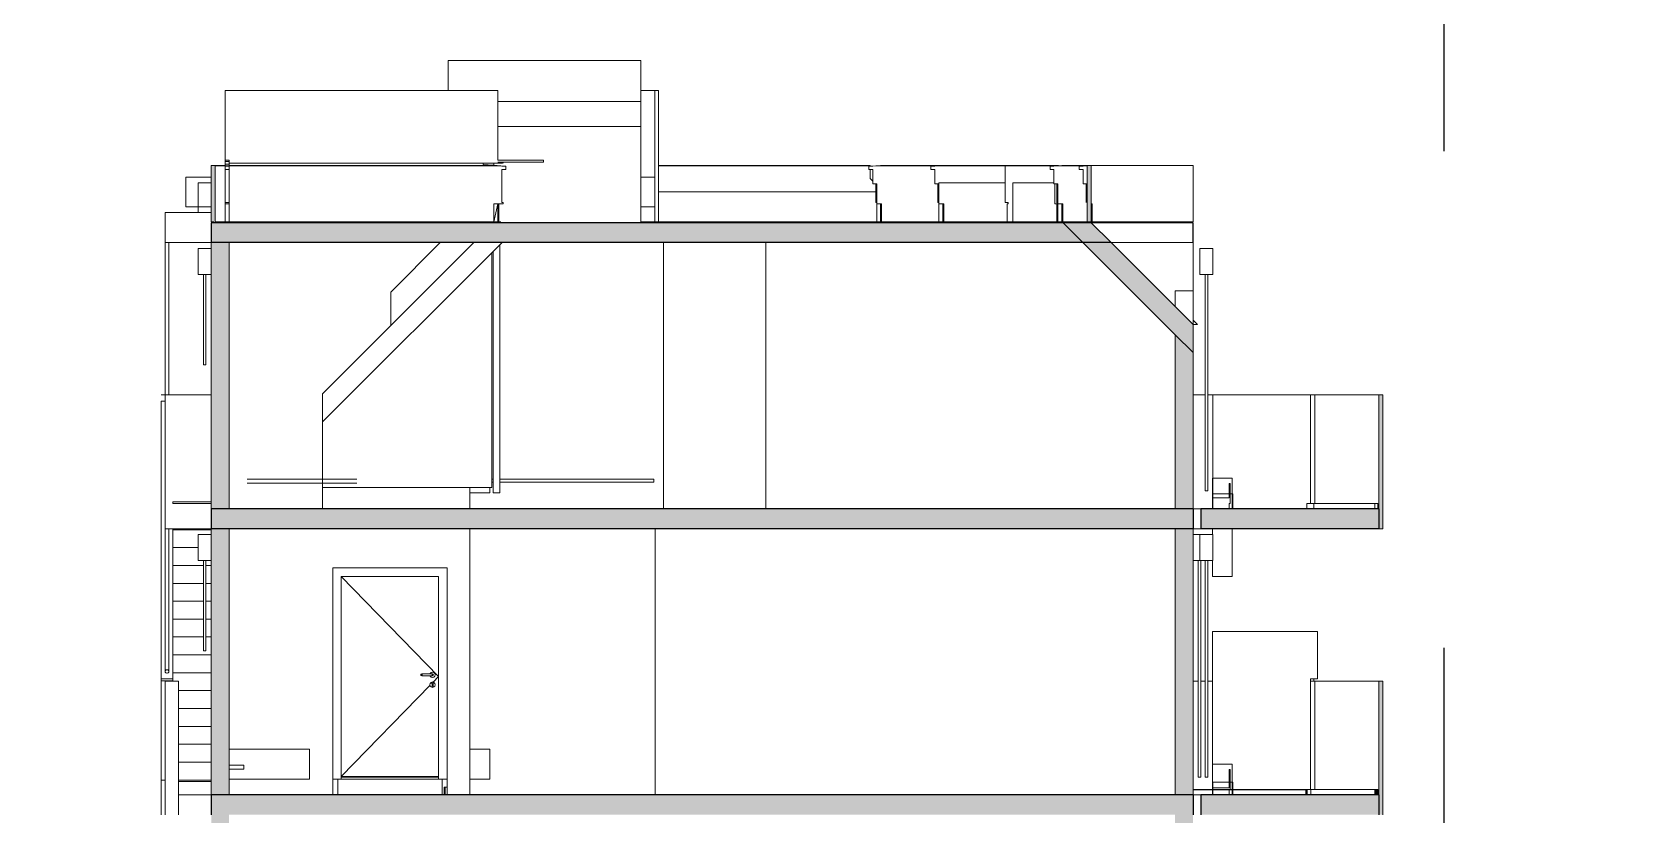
# Model space of a CAD drawing. Header units: metres. Extents: x -4.8 to 35.9, y -7 to 21.5.
# Drawn here: x 19.69 to 35.89, y 2.37 to 10.25 of the extents above; entities that cross this region are included whole.
import ezdxf

# ---------------------------------------------------------------- set-up
doc = ezdxf.new("R2010")
doc.units = ezdxf.units.M
doc.header["$MEASUREMENT"] = 0
doc.set_wipeout_variables(frame=1)
doc.linetypes.add('Grenzlinie', pattern=[0.008, 0.003, -0.005])
doc.linetypes.add('Wipeout_Contour', pattern=[1, 0, -1])
for name, color, linetype in [('E_Schnitt E RB_1_0', 7, 'Continuous'), ('E_Schnitt E RB_1_110 Wand Aussen', 7, 'Continuous'), ('E_Schnitt E RB_1_112 Wand Aussen - Schachtwände', 7, 'Continuous'), ('E_Schnitt E RB_1_120 Wand Innen tragend', 7, 'Continuous'), ('E_Schnitt E RB_1_140 Brüstung', 7, 'Continuous'), ('E_Schnitt E RB_1_210 Decke', 7, 'Continuous'), ('E_Schnitt E RB_1_270 Deckendurchbruchsymbol', 7, 'Continuous'), ('E_Schnitt E RB_1_310 Dachkonstruktion massiv', 7, 'Continuous'), ('E_Schnitt E RB_1_410 Treppe', 7, 'Continuous'), ('E_Schnitt E RB_1_430 Aufzug', 7, 'Continuous'), ('E_Schnitt E RB_1_450 Absturzsicherung', 7, 'Continuous'), ('E_Schnitt E RB_1_910 Allgemein Lageplan Höhen', 7, 'Continuous'), ('E_Schnitt E RB_1_Neubau_840 Baulinien', 7, 'Continuous')]:
    doc.layers.add(name, color=color, linetype=linetype)

msp = doc.modelspace()

# ---------------------------------------------------------------- wipeouts: each hides what was drawn before it
at = {"color": 254, "linetype": 'Wipeout_Contour', "lineweight": 0, "ltscale": 109.05175}
msp.add_wipeout([(-4.774, -6.95), (35.888, -6.95), (35.888, 21.5), (-4.774, 21.5)], dxfattribs=at).dxf.layer = 'E_Schnitt E RB_1_0'

# ---------------------------------------------------------------- next in the draw order: hatches: boundary and pattern name
at = {"layer": 'E_Schnitt E RB_1_110 Wand Aussen', "linetype": 'Continuous', "lineweight": 0, "true_color": 0x000000}
for points in [[(21.495, 5.45), (21.675, 5.45), (21.675, 8.13), (21.495, 8.13)], [(31.2, 5.45), (31.38, 5.45), (31.38, 7.644), (31.38, 7.305), (31.38, 7.022), (31.2, 7.202)], [(21.495, 2.57), (21.675, 2.57), (21.675, 5.25), (21.495, 5.25)], [(31.2, 5.25), (31.2, 2.57), (31.38, 2.57), (31.38, 5.25)], [(21.495, -0.33), (21.675, -0.33), (21.675, 2.37), (21.495, 2.37)], [(31.38, 2.37), (31.2, 2.37), (31.2, -0.33), (31.38, -0.33)]]:
    msp.add_hatch(color=18, dxfattribs=at).paths.add_polyline_path(points)
at = {"layer": 'E_Schnitt E RB_1_140 Brüstung', "linetype": 'Continuous', "lineweight": 0, "true_color": 0x000000}
for points in [[(21.535, 8.904), (21.495, 8.907), (21.495, 8.34), (21.506, 8.34), (21.535, 8.34), (21.535, 8.52), (21.535, 8.903)], [(30.355, 8.34), (30.355, 8.907), (30.315, 8.904), (30.315, 8.52), (30.315, 8.34)], [(30.315, 8.535), (30.315, 8.72), (30.305, 8.72), (30.305, 8.535)], [(33.29, 6.596), (33.25, 6.596), (33.25, 5.25), (33.29, 5.25)]]:
    msp.add_hatch(color=18, dxfattribs=at).paths.add_polyline_path(points)
at = {"layer": 'E_Schnitt E RB_1_210 Decke', "linetype": 'Continuous', "lineweight": 0, "true_color": 0x000000}
for points in [[(21.495, 8.33), (21.495, 8.13), (30.555, 8.13), (30.355, 8.33)], [(21.495, 5.25), (31.38, 5.25), (31.38, 5.45), (21.495, 5.45)], [(31.46, 5.25), (33.25, 5.25), (33.25, 5.45), (31.46, 5.45)], [(21.495, 2.37), (31.38, 2.37), (31.38, 2.57), (21.495, 2.57)], [(31.46, 2.57), (31.46, 2.37), (33.25, 2.37), (33.25, 2.57)]]:
    msp.add_hatch(color=18, dxfattribs=at).paths.add_polyline_path(points)
at = {"layer": 'E_Schnitt E RB_1_310 Dachkonstruktion massiv', "linetype": 'Continuous', "lineweight": 0, "true_color": 0x000000}
msp.add_hatch(color=18, dxfattribs=at).paths.add_polyline_path([(30.272, 8.13), (31.38, 7.022), (31.38, 7.305), (30.555, 8.13)])
at = {"layer": 'E_Schnitt E RB_1_450 Absturzsicherung', "linetype": 'Continuous', "lineweight": 0, "true_color": 0x000000}
for points in [[(33.29, 3.716), (33.25, 3.716), (33.25, 2.37), (33.29, 2.37)], [(33.24, 2.625), (33.21, 2.625), (33.21, 2.57), (33.24, 2.57)]]:
    msp.add_hatch(color=18, dxfattribs=at).paths.add_polyline_path(points)

# ---------------------------------------------------------------- next in the draw order: linework, layer by layer
at = {"layer": 'E_Schnitt E RB_1_110 Wand Aussen', "color": 7, "linetype": 'Continuous', "lineweight": 18, "ltscale": 1000}
for p, q in [((25.82, 9.963), (23.88, 9.963)), ((23.88, 9.963), (23.88, 9.96)), ((23.88, 9.96), (23.88, 9.955)), ((23.88, 9.955), (23.88, 9.947)), ((23.88, 9.947), (23.88, 9.755)), ((25.82, 9.963), (25.82, 9.96)), ((25.82, 9.96), (25.82, 9.955)), ((25.82, 9.955), (25.82, 9.947)), ((25.82, 9.947), (25.82, 9.755)), ((23.88, 9.755), (23.88, 9.74)), ((23.88, 9.74), (23.88, 9.66)), ((25.82, 9.755), (25.82, 9.74)), ((25.82, 9.74), (25.82, 9.55)), ((25.78, 9.55), (24.38, 9.55)), ((25.82, 9.55), (25.78, 9.55)), ((21.495, 8.73), (21.365, 8.73)), ((21.365, 8.73), (21.365, 8.434)), ((29.488, 8.73), (28.82, 8.73)), ((28.82, 8.72), (28.82, 8.73)), ((28.82, 8.52), (28.82, 8.72)), ((29.565, 8.34), (29.565, 8.73)), ((29.565, 8.73), (29.98, 8.73)), ((21.03, 8.431), (21.03, 8.434)), ((21.03, 8.43), (21.03, 8.431)), ((21.03, 8.428), (21.03, 8.43)), ((21.03, 8.409), (21.03, 8.428)), ((28.865, 8.52), (28.86, 8.52)), ((28.87, 8.52), (28.865, 8.52)), ((28.87, 8.34), (28.87, 8.52)), ((21.03, 8.33), (21.03, 8.409)), ((21.03, 8.13), (21.03, 8.33)), ((28.86, 8.34), (28.82, 8.34)), ((28.865, 8.34), (28.86, 8.34)), ((28.86, 8.33), (28.86, 8.34)), ((28.87, 8.34), (28.865, 8.34)), ((28.865, 8.34), (28.865, 8.34)), ((29.52, 8.33), (29.52, 8.34)), ((29.565, 8.33), (29.565, 8.34)), ((30.02, 8.34), (30.02, 8.33)), ((30.17, 8.33), (30.17, 8.34)), ((30.389, 8.34), (30.399, 8.33)), ((31.379, 8.13), (31.379, 8.33)), ((31.379, 8.33), (31.38, 8.33)), ((31.38, 8.33), (31.38, 7.644)), ((21.03, 8.13), (21.03, 6.6)), ((21.07, 8.13), (21.03, 8.13)), ((21.07, 6.6), (21.07, 8.13)), ((21.495, 8.13), (21.495, 5.45)), ((21.675, 8.13), (21.675, 5.45)), ((23.303, 7.632), (23.801, 8.13)), ((24.401, 5.61), (24.401, 8.108)), ((31.2, 8.13), (30.555, 8.13)), ((31.379, 8.13), (31.2, 8.13)), ((24.335, 8.042), (24.335, 5.61)), ((31.38, 7.644), (31.2, 7.644)), ((31.2, 7.485), (31.2, 7.644)), ((31.38, 7.644), (31.38, 7.305)), ((31.38, 7.644), (31.38, 7.644)), ((31.38, 7.644), (31.38, 5.45)), ((31.38, 7.349), (31.424, 7.305)), ((31.38, 7.305), (31.38, 7.022)), ((31.38, 7.305), (31.424, 7.305)), ((31.2, 7.202), (31.2, 5.45)), ((24.1, 5.45), (24.1, 5.665)), ((24.401, 5.61), (24.335, 5.61)), ((21.495, 5.25), (21.495, 2.57)), ((21.675, 5.25), (21.675, 2.57)), ((24.1, 5.25), (24.1, 2.57)), ((31.2, 5.25), (31.2, 2.57)), ((31.38, 5.25), (31.38, 2.57)), ((22.719, 2.57), (22.719, 4.855)), ((22.719, 4.855), (23.869, 4.855)), ((23.869, 4.855), (23.869, 2.57)), ((31.46, 2.57), (31.38, 2.57))]:
    msp.add_line(p, q, dxfattribs=at)
at = {"layer": 'E_Schnitt E RB_1_110 Wand Aussen', "color": 7, "linetype": 'Continuous', "lineweight": 13, "ltscale": 1000}
for p, q in [((21.365, 7.81), (21.365, 8.07)), ((21.365, 8.07), (21.495, 8.07)), ((31.58, 8.07), (31.45, 8.07)), ((31.45, 8.07), (31.45, 7.81)), ((31.58, 7.81), (31.58, 8.07)), ((21.37, 7.81), (21.365, 7.81)), ((21.418, 7.81), (21.37, 7.81)), ((21.442, 7.81), (21.418, 7.81)), ((21.418, 6.9), (21.418, 7.81)), ((21.49, 7.81), (21.442, 7.81)), ((21.442, 6.9), (21.442, 7.81)), ((21.495, 7.81), (21.49, 7.81)), ((31.45, 7.81), (31.455, 7.81)), ((31.455, 7.81), (31.503, 7.81)), ((31.503, 7.81), (31.528, 7.81)), ((31.503, 5.63), (31.503, 7.81)), ((31.528, 7.81), (31.575, 7.81)), ((31.528, 5.63), (31.528, 7.81)), ((31.575, 7.81), (31.58, 7.81)), ((21.442, 6.9), (21.418, 6.9)), ((31.503, 5.63), (31.528, 5.63)), ((21.365, 4.93), (21.365, 5.19)), ((21.365, 5.19), (21.495, 5.19)), ((31.45, 5.19), (31.38, 5.19)), ((31.58, 5.19), (31.45, 5.19)), ((31.45, 5.19), (31.45, 4.93)), ((31.58, 4.93), (31.58, 5.19)), ((21.37, 4.93), (21.365, 4.93)), ((21.418, 4.93), (21.37, 4.93)), ((21.442, 4.93), (21.418, 4.93)), ((21.418, 4.02), (21.418, 4.93)), ((21.49, 4.93), (21.442, 4.93)), ((21.442, 4.02), (21.442, 4.93)), ((21.495, 4.93), (21.49, 4.93)), ((31.38, 4.93), (31.385, 4.93)), ((31.385, 4.93), (31.433, 4.93)), ((31.433, 4.93), (31.45, 4.93)), ((31.433, 2.75), (31.433, 4.93)), ((31.45, 4.93), (31.455, 4.93)), ((31.455, 4.93), (31.503, 4.93)), ((31.457, 2.75), (31.457, 4.93)), ((31.503, 4.93), (31.528, 4.93)), ((31.503, 2.75), (31.503, 4.93)), ((31.528, 4.93), (31.575, 4.93)), ((31.528, 2.75), (31.528, 4.93)), ((31.575, 4.93), (31.58, 4.93)), ((22.804, 2.755), (22.804, 4.77)), ((22.804, 4.77), (23.784, 4.77)), ((22.804, 4.77), (23.784, 3.762)), ((23.784, 4.77), (23.784, 2.755)), ((21.442, 4.02), (21.418, 4.02)), ((23.607, 3.787), (23.604, 3.78)), ((23.604, 3.78), (23.607, 3.773)), ((23.608, 3.787), (23.606, 3.78)), ((23.606, 3.78), (23.608, 3.773)), ((23.614, 3.79), (23.607, 3.787)), ((23.607, 3.773), (23.614, 3.77)), ((23.613, 3.787), (23.611, 3.78)), ((23.611, 3.78), (23.613, 3.773)), ((23.615, 3.79), (23.614, 3.79)), ((23.615, 3.77), (23.614, 3.77)), ((23.618, 3.79), (23.615, 3.79)), ((23.618, 3.77), (23.615, 3.77)), ((23.623, 3.79), (23.618, 3.79)), ((23.623, 3.77), (23.618, 3.77)), ((23.621, 3.787), (23.619, 3.78)), ((23.619, 3.78), (23.621, 3.773)), ((23.629, 3.79), (23.623, 3.79)), ((23.629, 3.77), (23.623, 3.77)), ((23.709, 3.79), (23.629, 3.79)), ((23.709, 3.77), (23.629, 3.77)), ((23.7, 3.79), (23.701, 3.793)), ((23.701, 3.767), (23.7, 3.77)), ((23.701, 3.793), (23.71, 3.803)), ((23.71, 3.757), (23.701, 3.767)), ((23.715, 3.79), (23.709, 3.79)), ((23.715, 3.77), (23.709, 3.77)), ((23.71, 3.803), (23.724, 3.807)), ((23.724, 3.753), (23.71, 3.757)), ((23.72, 3.79), (23.715, 3.79)), ((23.72, 3.77), (23.715, 3.77)), ((23.717, 3.787), (23.719, 3.78)), ((23.719, 3.78), (23.717, 3.773)), ((23.723, 3.79), (23.72, 3.79)), ((23.723, 3.77), (23.72, 3.77)), ((23.724, 3.79), (23.723, 3.79)), ((23.724, 3.77), (23.723, 3.77)), ((23.724, 3.807), (23.738, 3.803)), ((23.724, 3.79), (23.731, 3.787)), ((23.731, 3.773), (23.724, 3.77)), ((23.738, 3.757), (23.724, 3.753)), ((23.725, 3.787), (23.727, 3.78)), ((23.727, 3.78), (23.725, 3.773)), ((23.729, 3.706), (23.784, 3.762)), ((23.73, 3.787), (23.732, 3.78)), ((23.732, 3.78), (23.73, 3.773)), ((23.731, 3.787), (23.734, 3.78)), ((23.734, 3.78), (23.731, 3.773)), ((23.738, 3.803), (23.747, 3.793)), ((23.747, 3.767), (23.738, 3.757)), ((23.747, 3.793), (23.751, 3.78)), ((23.751, 3.78), (23.747, 3.767)), ((22.804, 2.755), (23.698, 3.675)), ((23.697, 3.68), (23.701, 3.693)), ((23.701, 3.666), (23.697, 3.68)), ((23.701, 3.693), (23.71, 3.703)), ((23.71, 3.657), (23.701, 3.666)), ((23.71, 3.703), (23.724, 3.707)), ((23.724, 3.653), (23.71, 3.657)), ((23.717, 3.692), (23.719, 3.695)), ((23.717, 3.69), (23.717, 3.692)), ((23.719, 3.695), (23.724, 3.697)), ((23.719, 3.683), (23.719, 3.684)), ((23.719, 3.683), (23.719, 3.68)), ((23.719, 3.68), (23.719, 3.677)), ((23.719, 3.677), (23.719, 3.671)), ((23.719, 3.671), (23.719, 3.667)), ((23.72, 3.664), (23.719, 3.667)), ((23.724, 3.662), (23.72, 3.664)), ((23.724, 3.707), (23.738, 3.703)), ((23.724, 3.697), (23.729, 3.695)), ((23.728, 3.664), (23.724, 3.662)), ((23.738, 3.657), (23.724, 3.653)), ((23.729, 3.667), (23.728, 3.664)), ((23.729, 3.695), (23.731, 3.692)), ((23.731, 3.69), (23.729, 3.684)), ((23.729, 3.684), (23.729, 3.683)), ((23.729, 3.683), (23.729, 3.68)), ((23.729, 3.68), (23.729, 3.677)), ((23.729, 3.677), (23.729, 3.671)), ((23.729, 3.671), (23.729, 3.667)), ((23.731, 3.692), (23.731, 3.69)), ((23.738, 3.703), (23.747, 3.693)), ((23.747, 3.666), (23.738, 3.657)), ((23.747, 3.693), (23.751, 3.68)), ((23.751, 3.68), (23.747, 3.666)), ((23.784, 2.755), (22.804, 2.755)), ((22.804, 2.755), (22.804, 2.75)), ((22.844, 2.755), (22.844, 2.75)), ((23.744, 2.75), (23.744, 2.755)), ((23.784, 2.75), (23.784, 2.755)), ((22.769, 2.73), (22.719, 2.73)), ((22.769, 2.57), (22.769, 2.73)), ((22.804, 2.73), (22.769, 2.73)), ((22.804, 2.75), (23.784, 2.75)), ((22.804, 2.75), (22.804, 2.73)), ((22.804, 2.73), (23.784, 2.73)), ((23.784, 2.73), (23.784, 2.75)), ((23.819, 2.73), (23.784, 2.73)), ((23.819, 2.73), (23.819, 2.57)), ((23.869, 2.73), (23.819, 2.73)), ((31.433, 2.75), (31.457, 2.75)), ((31.503, 2.75), (31.528, 2.75))]:
    msp.add_line(p, q, dxfattribs=at)
at = {"layer": 'E_Schnitt E RB_1_112 Wand Aussen - Schachtwände', "color": 7, "linetype": 'Continuous', "lineweight": 18, "ltscale": 1000}
for p, q in [((21.635, 8.959), (21.635, 9.66)), ((21.635, 9.66), (21.675, 9.66)), ((21.675, 9.66), (24.34, 9.66)), ((24.34, 9.66), (24.38, 9.66)), ((24.38, 8.959), (24.38, 9.66)), ((25.82, 9.66), (25.96, 9.66)), ((25.96, 8.79), (25.96, 9.66)), ((25.96, 9.66), (26, 9.66)), ((26, 9.66), (26, 8.34)), ((21.635, 8.945), (21.635, 8.959)), ((21.675, 8.959), (21.635, 8.959)), ((21.635, 8.921), (21.635, 8.945)), ((21.635, 8.945), (21.675, 8.945)), ((21.635, 8.918), (21.635, 8.921)), ((21.675, 8.921), (21.635, 8.921)), ((21.635, 8.908), (21.635, 8.918)), ((21.635, 8.918), (21.635, 8.918)), ((21.675, 8.918), (21.635, 8.918)), ((21.675, 8.959), (21.675, 8.928)), ((21.675, 8.928), (21.675, 8.921)), ((24.381, 8.928), (21.675, 8.928)), ((21.675, 8.921), (21.675, 8.918)), ((21.675, 8.918), (21.675, 8.908)), ((21.675, 8.918), (21.675, 8.918)), ((24.232, 8.917), (24.233, 8.928)), ((24.335, 8.908), (24.232, 8.917)), ((24.34, 8.907), (24.34, 8.928)), ((24.385, 8.959), (24.38, 8.959)), ((24.437, 8.933), (24.38, 8.938)), ((24.38, 8.938), (24.84, 8.938)), ((24.437, 8.933), (24.38, 8.933)), ((24.429, 8.928), (24.38, 8.933)), ((24.381, 8.928), (24.429, 8.928)), ((24.425, 8.959), (24.385, 8.959)), ((24.43, 8.959), (24.425, 8.959)), ((24.84, 8.959), (24.43, 8.959)), ((24.84, 8.959), (24.84, 8.938)), ((21.635, 8.907), (21.635, 8.908)), ((21.635, 8.903), (21.635, 8.904)), ((21.635, 8.9), (21.635, 8.903)), ((21.635, 8.903), (21.635, 8.903)), ((21.675, 8.903), (21.635, 8.903)), ((21.635, 8.898), (21.635, 8.9)), ((21.635, 8.9), (21.635, 8.9)), ((21.675, 8.9), (21.635, 8.9)), ((21.635, 8.866), (21.635, 8.898)), ((21.635, 8.898), (21.675, 8.898)), ((21.635, 8.535), (21.635, 8.866)), ((21.675, 8.866), (21.635, 8.866)), ((21.675, 8.908), (21.675, 8.907)), ((24.34, 8.907), (21.675, 8.907)), ((21.675, 8.904), (21.675, 8.904)), ((21.675, 8.904), (21.675, 8.903)), ((24.381, 8.904), (21.675, 8.904)), ((21.675, 8.903), (21.675, 8.9)), ((21.675, 8.903), (21.675, 8.903)), ((21.675, 8.9), (21.675, 8.898)), ((21.675, 8.9), (21.675, 8.9)), ((21.675, 8.898), (21.675, 8.866)), ((21.675, 8.866), (21.675, 8.535)), ((24.34, 8.907), (24.335, 8.908)), ((24.341, 8.907), (24.34, 8.907)), ((24.341, 8.907), (24.34, 8.907)), ((24.341, 8.907), (24.38, 8.904)), ((24.381, 8.904), (24.38, 8.904)), ((24.381, 8.904), (24.39, 8.903)), ((24.391, 8.903), (24.39, 8.903)), ((24.42, 8.9), (24.391, 8.903)), ((24.421, 8.9), (24.42, 8.9)), ((24.42, 8.535), (24.42, 8.866)), ((24.42, 8.866), (24.43, 8.866)), ((24.449, 8.898), (24.421, 8.9)), ((24.43, 8.866), (24.46, 8.866)), ((24.46, 8.898), (24.449, 8.898)), ((24.46, 8.866), (24.46, 8.898)), ((21.635, 8.52), (21.635, 8.535)), ((21.675, 8.535), (21.635, 8.535)), ((21.635, 8.34), (21.635, 8.52)), ((21.675, 8.52), (21.635, 8.52)), ((21.675, 8.535), (21.675, 8.52)), ((21.675, 8.52), (21.675, 8.34)), ((24.38, 8.34), (24.38, 8.52)), ((24.39, 8.52), (24.38, 8.52)), ((24.43, 8.52), (24.39, 8.52)), ((24.43, 8.535), (24.42, 8.535)), ((24.435, 8.535), (24.43, 8.535)), ((24.435, 8.52), (24.43, 8.52)), ((24.435, 8.52), (24.435, 8.535)), ((25.96, 8.34), (25.96, 8.49)), ((21.635, 8.33), (21.635, 8.34)), ((21.635, 8.34), (21.675, 8.34)), ((21.675, 8.34), (21.635, 8.34)), ((21.675, 8.33), (21.675, 8.34)), ((21.675, 8.34), (24.34, 8.34)), ((24.34, 8.34), (24.34, 8.33)), ((24.38, 8.33), (24.34, 8.33)), ((24.38, 8.34), (24.379, 8.34)), ((25.82, 8.34), (25.96, 8.34)), ((25.96, 8.34), (26, 8.34)), ((22.617, 5.665), (23.02, 5.665)), ((23.68, 2.75), (23.68, 2.755))]:
    msp.add_line(p, q, dxfattribs=at)
at = {"layer": 'E_Schnitt E RB_1_112 Wand Aussen - Schachtwände', "color": 8, "linetype": 'Continuous', "lineweight": 0, "ltscale": 1000}
for p in [(24.32, 8.027), (23.02, 5.665)]:
    msp.add_line(p, (24.32, 5.665), dxfattribs=at)
at = {"layer": 'E_Schnitt E RB_1_120 Wand Innen tragend', "color": 7, "linetype": 'Continuous', "lineweight": 18, "ltscale": 1000}
for p, q in [((26.05, 5.45), (26.05, 8.13)), ((27.08, 8.13), (27.08, 5.45)), ((25.965, 5.25), (25.965, 2.57))]:
    msp.add_line(p, q, dxfattribs=at)
at = {"layer": 'E_Schnitt E RB_1_140 Brüstung', "color": 7, "linetype": 'Continuous', "lineweight": 13, "ltscale": 1000}
for p, q in [((21.495, 8.907), (21.495, 8.34)), ((21.495, 8.907), (21.535, 8.904)), ((21.535, 8.904), (21.535, 8.903)), ((30.355, 8.907), (30.315, 8.904)), ((30.315, 8.72), (30.305, 8.72)), ((21.535, 8.52), (21.535, 8.34)), ((30.315, 8.52), (30.315, 8.34)), ((30.355, 8.34), (30.315, 8.34)), ((21.03, 6.596), (21.03, 6.6)), ((21.07, 6.596), (21.07, 6.6)), ((33.29, 6.596), (33.25, 6.596)), ((33.29, 6.596), (33.29, 5.25)), ((21.03, 3.813), (21.03, 5.25)), ((21.07, 3.813), (21.07, 5.25)), ((33.29, 5.25), (33.25, 5.25)), ((21.03, 3.816), (21.031, 3.819)), ((21.03, 3.813), (21.03, 3.816)), ((21.03, 3.81), (21.03, 3.813)), ((21.031, 3.808), (21.03, 3.81)), ((21.031, 3.819), (21.033, 3.822)), ((21.033, 3.805), (21.031, 3.808)), ((21.033, 3.822), (21.035, 3.824)), ((21.035, 3.803), (21.033, 3.805)), ((21.035, 3.824), (21.037, 3.826)), ((21.037, 3.8), (21.035, 3.803)), ((21.037, 3.826), (21.04, 3.828)), ((21.04, 3.799), (21.037, 3.8)), ((21.04, 3.828), (21.043, 3.829)), ((21.043, 3.798), (21.04, 3.799)), ((21.043, 3.829), (21.047, 3.83)), ((21.047, 3.797), (21.043, 3.798)), ((21.047, 3.83), (21.05, 3.83)), ((21.05, 3.797), (21.047, 3.797)), ((21.05, 3.83), (21.053, 3.83)), ((21.053, 3.797), (21.05, 3.797)), ((21.053, 3.83), (21.057, 3.829)), ((21.057, 3.798), (21.053, 3.797)), ((21.057, 3.829), (21.06, 3.828)), ((21.06, 3.799), (21.057, 3.798)), ((21.06, 3.828), (21.063, 3.826)), ((21.063, 3.8), (21.06, 3.799)), ((21.063, 3.826), (21.065, 3.824)), ((21.065, 3.803), (21.063, 3.8)), ((21.065, 3.824), (21.067, 3.822)), ((21.067, 3.805), (21.065, 3.803)), ((21.067, 3.822), (21.069, 3.819)), ((21.069, 3.808), (21.067, 3.805)), ((21.069, 3.819), (21.07, 3.816)), ((21.07, 3.81), (21.069, 3.808)), ((21.07, 3.816), (21.07, 3.813)), ((21.07, 3.813), (21.07, 3.81))]:
    msp.add_line(p, q, dxfattribs=at)
at = {"layer": 'E_Schnitt E RB_1_140 Brüstung', "color": 7, "linetype": 'Continuous', "lineweight": 18, "ltscale": 1000}
for p, q in [((21.635, 8.907), (21.495, 8.907)), ((21.635, 8.904), (21.535, 8.904)), ((24.341, 8.907), (24.375, 8.907)), ((24.375, 8.907), (24.412, 8.904)), ((24.375, 8.904), (24.375, 8.907)), ((24.412, 8.903), (24.412, 8.904)), ((24.412, 8.901), (24.412, 8.903)), ((26, 8.907), (28.13, 8.907)), ((26, 8.904), (28.13, 8.904)), ((28.119, 8.898), (28.115, 8.898)), ((28.115, 8.898), (28.115, 8.866)), ((28.115, 8.866), (28.155, 8.866)), ((28.126, 8.898), (28.119, 8.898)), ((28.155, 8.9), (28.126, 8.898)), ((28.13, 8.907), (28.13, 8.904)), ((28.13, 8.904), (28.13, 8.903)), ((28.13, 8.903), (28.13, 8.898)), ((28.13, 8.866), (28.13, 8.774)), ((28.155, 8.749), (28.13, 8.774)), ((28.155, 8.9), (28.185, 8.903)), ((28.155, 8.866), (28.155, 8.72)), ((28.185, 8.903), (28.195, 8.904)), ((28.195, 8.904), (28.235, 8.907)), ((28.82, 8.904), (28.195, 8.904)), ((28.86, 8.907), (28.235, 8.907)), ((28.744, 8.898), (28.74, 8.898)), ((28.74, 8.898), (28.74, 8.866)), ((28.74, 8.866), (28.78, 8.866)), ((28.751, 8.898), (28.744, 8.898)), ((28.78, 8.9), (28.751, 8.898)), ((28.78, 8.9), (28.81, 8.903)), ((28.78, 8.9), (28.78, 8.9)), ((28.78, 8.866), (28.78, 8.72)), ((28.82, 8.904), (28.81, 8.903)), ((28.81, 8.903), (28.81, 8.903)), ((28.86, 8.907), (28.82, 8.904)), ((28.82, 8.904), (28.82, 8.904)), ((29.488, 8.904), (28.82, 8.904)), ((29.525, 8.907), (28.86, 8.907)), ((28.86, 8.907), (28.86, 8.907)), ((29.525, 8.907), (29.488, 8.904)), ((29.488, 8.904), (29.488, 8.903)), ((29.988, 8.904), (29.488, 8.904)), ((29.488, 8.903), (29.488, 8.535)), ((30.025, 8.907), (29.525, 8.907)), ((29.56, 8.907), (29.56, 8.907)), ((29.944, 8.898), (29.94, 8.898)), ((29.94, 8.898), (29.94, 8.866)), ((29.94, 8.866), (29.98, 8.866)), ((29.944, 8.898), (29.952, 8.898)), ((29.98, 8.9), (29.952, 8.898)), ((30.01, 8.903), (29.98, 8.9)), ((29.98, 8.866), (29.98, 8.72)), ((30.025, 8.907), (29.988, 8.904)), ((29.988, 8.904), (29.988, 8.903)), ((29.988, 8.903), (29.988, 8.901)), ((30.01, 8.903), (30.02, 8.904)), ((30.02, 8.904), (30.06, 8.907)), ((30.315, 8.904), (30.02, 8.904)), ((30.025, 8.907), (30.025, 8.904)), ((30.355, 8.907), (30.06, 8.907)), ((30.239, 8.898), (30.235, 8.898)), ((30.235, 8.898), (30.235, 8.866)), ((30.235, 8.866), (30.275, 8.866)), ((30.239, 8.898), (30.247, 8.898)), ((30.275, 8.9), (30.247, 8.898)), ((30.275, 8.9), (30.305, 8.903)), ((30.275, 8.866), (30.275, 8.72)), ((30.315, 8.904), (30.305, 8.903)), ((31.38, 8.907), (30.355, 8.907)), ((31.38, 8.904), (31.38, 8.907)), ((31.38, 8.903), (31.38, 8.904)), ((31.38, 8.9), (31.38, 8.903)), ((31.38, 8.898), (31.38, 8.9)), ((31.38, 8.866), (31.38, 8.898)), ((31.38, 8.864), (31.38, 8.866)), ((31.38, 8.535), (31.38, 8.864)), ((26, 8.64), (28.185, 8.64)), ((28.185, 8.72), (28.155, 8.72)), ((28.185, 8.719), (28.184, 8.72)), ((28.185, 8.72), (28.195, 8.72)), ((28.185, 8.535), (28.185, 8.72)), ((28.195, 8.72), (28.195, 8.535)), ((28.81, 8.72), (28.78, 8.72)), ((28.81, 8.72), (28.82, 8.72)), ((28.81, 8.72), (28.81, 8.535)), ((30.01, 8.72), (29.98, 8.72)), ((29.988, 8.72), (29.988, 8.52)), ((30.01, 8.72), (30.02, 8.72)), ((30.01, 8.535), (30.01, 8.72)), ((30.02, 8.72), (30.02, 8.535)), ((30.305, 8.72), (30.275, 8.72)), ((21.495, 8.434), (21.03, 8.434)), ((21.07, 8.431), (21.07, 8.43)), ((21.07, 8.43), (21.07, 8.428)), ((24.34, 8.52), (24.355, 8.52)), ((24.355, 8.52), (24.34, 8.52)), ((24.34, 8.34), (24.38, 8.52)), ((24.34, 8.34), (24.34, 8.52)), ((24.38, 8.52), (24.355, 8.52)), ((24.38, 8.52), (24.39, 8.52)), ((24.38, 8.343), (24.38, 8.52)), ((24.39, 8.34), (24.39, 8.52)), ((28.185, 8.535), (28.195, 8.535)), ((28.195, 8.52), (28.195, 8.535)), ((28.195, 8.34), (28.195, 8.52)), ((28.195, 8.52), (28.235, 8.52)), ((28.235, 8.52), (28.24, 8.52)), ((28.235, 8.34), (28.235, 8.52)), ((28.245, 8.52), (28.24, 8.52)), ((28.245, 8.34), (28.245, 8.52)), ((28.81, 8.535), (28.82, 8.535)), ((28.86, 8.52), (28.82, 8.52)), ((28.82, 8.34), (28.82, 8.52)), ((28.86, 8.34), (28.86, 8.52)), ((29.488, 8.535), (29.52, 8.535)), ((29.51, 8.52), (29.51, 8.34)), ((29.52, 8.52), (29.51, 8.52)), ((29.515, 8.52), (29.51, 8.52)), ((29.52, 8.52), (29.515, 8.52)), ((29.52, 8.535), (29.52, 8.52)), ((30.01, 8.52), (29.988, 8.52)), ((30.02, 8.52), (30.01, 8.535)), ((30.01, 8.535), (30.02, 8.535)), ((30.01, 8.34), (30.01, 8.52)), ((30.02, 8.52), (30.02, 8.535)), ((30.02, 8.52), (30.06, 8.52)), ((30.02, 8.34), (30.02, 8.52)), ((30.06, 8.52), (30.065, 8.52)), ((30.06, 8.34), (30.06, 8.52)), ((30.07, 8.52), (30.065, 8.52)), ((30.07, 8.34), (30.07, 8.52)), ((30.36, 8.52), (30.355, 8.52)), ((30.365, 8.52), (30.36, 8.52)), ((30.365, 8.34), (30.365, 8.52)), ((31.38, 8.52), (31.38, 8.535)), ((31.38, 8.34), (31.38, 8.52)), ((21.521, 8.34), (21.495, 8.34)), ((21.635, 8.34), (21.535, 8.34)), ((21.585, 8.34), (21.535, 8.34)), ((24.34, 8.34), (24.375, 8.34)), ((24.34, 8.34), (24.379, 8.34)), ((24.379, 8.34), (24.34, 8.34)), ((24.38, 8.34), (24.375, 8.34)), ((24.38, 8.343), (24.379, 8.34)), ((24.397, 8.34), (24.38, 8.34)), ((24.38, 8.34), (24.39, 8.34)), ((24.412, 8.34), (24.38, 8.34)), ((24.412, 8.34), (24.397, 8.34)), ((28.195, 8.34), (26, 8.34)), ((28.235, 8.34), (28.195, 8.34)), ((28.235, 8.34), (28.195, 8.34)), ((28.86, 8.34), (28.245, 8.34)), ((28.86, 8.34), (28.82, 8.34)), ((29.16, 8.34), (28.86, 8.34)), ((29.52, 8.34), (29.16, 8.34)), ((29.51, 8.34), (29.52, 8.34)), ((29.565, 8.34), (29.52, 8.34)), ((30.02, 8.34), (29.565, 8.34)), ((30.02, 8.34), (30.01, 8.34)), ((30.06, 8.34), (30.02, 8.34)), ((30.06, 8.34), (30.02, 8.34)), ((30.315, 8.34), (30.07, 8.34)), ((30.365, 8.34), (30.355, 8.34)), ((31.38, 8.34), (30.365, 8.34)), ((21.495, 8.13), (21.07, 8.13)), ((20.99, 6.596), (21.005, 6.596)), ((20.99, 6.596), (20.99, 6.596)), ((21.495, 6.596), (20.99, 6.596)), ((21.03, 6.534), (20.99, 6.534)), ((20.99, 6.534), (20.99, 3.74)), ((21.005, 6.596), (21.03, 6.596)), ((21.03, 5.25), (21.03, 6.596)), ((21.03, 6.596), (21.07, 6.596)), ((21.495, 6.596), (21.07, 6.596)), ((31.38, 6.596), (31.503, 6.596)), ((31.528, 6.596), (31.58, 6.596)), ((31.58, 6.596), (32.562, 6.596)), ((31.58, 6.596), (31.58, 5.6)), ((32.562, 6.596), (32.562, 5.505)), ((32.562, 6.596), (32.605, 6.596)), ((32.605, 6.596), (32.605, 5.505)), ((32.605, 6.596), (33.25, 6.596)), ((31.745, 5.56), (31.745, 5.705)), ((31.745, 5.705), (31.755, 5.705)), ((31.755, 5.705), (31.755, 5.505)), ((21.11, 5.505), (21.11, 5.52)), ((21.11, 5.52), (21.495, 5.52)), ((31.745, 5.56), (31.58, 5.56)), ((21.495, 5.505), (21.11, 5.505)), ((31.755, 5.505), (31.745, 5.505)), ((31.745, 5.45), (31.745, 5.505)), ((32.525, 5.45), (32.525, 5.505)), ((32.525, 5.505), (32.529, 5.505)), ((32.529, 5.505), (32.567, 5.505)), ((32.567, 5.505), (32.595, 5.505)), ((32.595, 5.505), (32.595, 5.45)), ((32.595, 5.505), (33.21, 5.505)), ((33.21, 5.505), (33.21, 5.45)), ((33.21, 5.505), (33.24, 5.505)), ((33.24, 5.505), (33.24, 5.45)), ((21.07, 5.25), (21.03, 5.25)), ((21.495, 5.25), (21.07, 5.25)), ((21.11, 3.74), (21.11, 5.25)), ((20.99, 3.74), (21.11, 3.74)), ((20.99, 3.72), (20.99, 3.74)), ((21.11, 3.72), (21.11, 3.74)), ((21.11, 3.72), (20.99, 3.72)), ((20.99, 3.72), (20.99, 2.718)), ((21.03, 3.72), (21.03, 3.716)), ((21.03, 2.37), (21.03, 3.716)), ((21.03, 3.716), (21.07, 3.716)), ((21.07, 3.716), (21.07, 3.72)), ((21.165, 3.716), (21.07, 3.716)), ((21.165, 2.37), (21.165, 3.716)), ((20.99, 2.718), (21.03, 2.718)), ((20.99, 2.369), (20.99, 2.718))]:
    msp.add_line(p, q, dxfattribs=at)
at = {"layer": 'E_Schnitt E RB_1_140 Brüstung', "color": 7, "linetype": 'Continuous', "lineweight": 13, "ltscale": 1000, "flags": 128}
for points in [[(21.535, 8.903), (21.535, 8.535), (21.535, 8.52)], [(30.315, 8.904), (30.315, 8.72), (30.315, 8.535), (30.315, 8.52)], [(30.355, 8.907), (30.355, 8.52), (30.355, 8.34)], [(30.305, 8.72), (30.305, 8.62), (30.305, 8.535)], [(33.25, 6.596), (33.25, 5.705), (33.25, 5.52), (33.25, 5.505), (33.25, 5.45)]]:
    msp.add_lwpolyline(points, dxfattribs=at)
at = {"layer": 'E_Schnitt E RB_1_210 Decke', "color": 7, "linetype": 'Continuous', "lineweight": 18, "ltscale": 1000}
msp.add_line((25.82, 9.3), (25.82, 9.55), dxfattribs=at)
at = {"layer": 'E_Schnitt E RB_1_210 Decke', "color": 7, "linetype": 'Continuous', "lineweight": 25, "ltscale": 1000}
for p, q in [((21.495, 8.33), (21.495, 8.13)), ((30.072, 8.33), (21.495, 8.33)), ((30.355, 8.33), (30.072, 8.33)), ((30.355, 8.33), (30.555, 8.13)), ((21.675, 8.13), (21.495, 8.13)), ((30.555, 8.13), (21.675, 8.13)), ((21.495, 5.45), (21.495, 5.25)), ((21.675, 5.45), (21.495, 5.45)), ((31.2, 5.45), (21.675, 5.45)), ((31.38, 5.45), (31.2, 5.45)), ((31.38, 5.45), (31.38, 5.25)), ((31.46, 5.45), (31.46, 5.25)), ((33.25, 5.45), (31.46, 5.45)), ((33.25, 5.45), (33.25, 5.25)), ((21.675, 5.25), (21.495, 5.25)), ((31.2, 5.25), (21.675, 5.25)), ((31.38, 5.25), (31.2, 5.25)), ((33.25, 5.25), (31.46, 5.25)), ((21.495, 2.57), (21.495, 2.37)), ((21.675, 2.57), (21.495, 2.57)), ((31.2, 2.57), (21.675, 2.57)), ((31.38, 2.57), (31.2, 2.57)), ((31.38, 2.57), (31.38, 2.37)), ((31.46, 2.57), (31.46, 2.37)), ((33.21, 2.57), (31.46, 2.57)), ((33.24, 2.57), (33.21, 2.57)), ((33.25, 2.57), (33.24, 2.57)), ((33.25, 2.57), (33.25, 2.37))]:
    msp.add_line(p, q, dxfattribs=at)
at = {"layer": 'E_Schnitt E RB_1_210 Decke', "color": 7, "linetype": 'Continuous', "lineweight": 13, "ltscale": 1000}
for p, q in [((30.355, 8.33), (31.379, 8.33)), ((31.38, 5.45), (31.46, 5.45)), ((31.38, 5.25), (31.46, 5.25)), ((21.165, 2.57), (21.495, 2.57))]:
    msp.add_line(p, q, dxfattribs=at)
at = {"layer": 'E_Schnitt E RB_1_270 Deckendurchbruchsymbol', "color": 7, "linetype": 'Continuous', "lineweight": 13, "ltscale": 1000}
for p, q in [((21.24, 8.79), (21.495, 8.79)), ((21.24, 8.49), (21.24, 8.79)), ((25.82, 8.79), (25.96, 8.79)), ((25.96, 8.49), (25.96, 8.79)), ((21.24, 8.49), (21.495, 8.49)), ((25.82, 8.49), (25.96, 8.49)), ((31.575, 5.76), (31.775, 5.76)), ((31.575, 5.45), (31.575, 5.76)), ((31.775, 5.45), (31.775, 5.76)), ((24.1, 5.61), (24.3, 5.61)), ((24.3, 5.61), (24.3, 5.665)), ((31.78, 5.6), (31.58, 5.6)), ((31.58, 5.45), (31.58, 5.6)), ((31.78, 5.45), (31.78, 5.6)), ((31.575, 5.19), (31.575, 5.25)), ((31.775, 4.77), (31.775, 5.25)), ((31.575, 4.77), (31.575, 4.93)), ((31.575, 4.77), (31.775, 4.77)), ((21.675, 3.03), (22.485, 3.03)), ((22.485, 2.73), (22.485, 3.03)), ((24.1, 3.03), (24.3, 3.03)), ((24.3, 2.73), (24.3, 3.03)), ((31.575, 2.88), (31.775, 2.88)), ((31.575, 2.57), (31.575, 2.88)), ((31.775, 2.57), (31.775, 2.88)), ((21.675, 2.73), (22.485, 2.73)), ((24.1, 2.73), (24.3, 2.73)), ((31.78, 2.7), (31.58, 2.7)), ((31.58, 2.57), (31.58, 2.7)), ((31.78, 2.57), (31.78, 2.7))]:
    msp.add_line(p, q, dxfattribs=at)
at = {"layer": 'E_Schnitt E RB_1_270 Deckendurchbruchsymbol', "color": 1, "linetype": 'Continuous', "lineweight": 0, "ltscale": 1000}
for p, q in [((21.857, 5.75), (22.793, 5.75)), ((21.857, 5.71), (22.793, 5.71)), ((22.961, 5.75), (22.025, 5.75)), ((22.961, 5.71), (22.025, 5.71)), ((24.32, 5.75), (24.335, 5.75)), ((24.32, 5.72), (24.335, 5.72)), ((24.401, 5.75), (25.95, 5.75)), ((24.401, 5.72), (25.95, 5.72)), ((25.95, 5.72), (25.95, 5.75)), ((25.95, 5.72), (25.95, 5.75)), ((21.825, 2.87), (21.675, 2.87)), ((21.825, 2.83), (21.675, 2.83)), ((21.825, 2.83), (21.825, 2.87))]:
    msp.add_line(p, q, dxfattribs=at)
at = {"layer": 'E_Schnitt E RB_1_310 Dachkonstruktion massiv', "color": 255, "linetype": 'Continuous', "lineweight": 13, "ltscale": 1000}
for p, q in [((28.235, 8.33), (27.952, 8.33)), ((28.86, 8.33), (28.577, 8.33)), ((29.56, 8.33), (29.277, 8.33)), ((24.423, 8.13), (22.617, 6.325)), ((22.617, 6.607), (24.14, 8.13)), ((31.38, 6.727), (31.38, 7.01)), ((31.38, 7.01), (31.38, 7.01)), ((31.38, 6.727), (31.38, 6.727)), ((22.617, 6.325), (22.617, 6.607))]:
    msp.add_line(p, q, dxfattribs=at)
at = {"layer": 'E_Schnitt E RB_1_310 Dachkonstruktion massiv', "color": 7, "linetype": 'Continuous', "lineweight": 18, "ltscale": 1000}
for p, q in [((30.072, 8.33), (31.2, 7.202)), ((30.555, 8.13), (31.38, 7.305)), ((23.303, 7.293), (23.303, 7.632)), ((31.2, 7.202), (31.38, 7.022)), ((22.617, 5.45), (22.617, 6.325))]:
    msp.add_line(p, q, dxfattribs=at)
at = {"layer": 'E_Schnitt E RB_1_410 Treppe', "color": 7, "linetype": 'Continuous', "lineweight": 18, "ltscale": 1000}
for p, q in [((21.11, 5.24), (21.495, 5.24)), ((21.11, 5.06), (21.365, 5.06)), ((21.11, 4.88), (21.418, 4.88)), ((21.442, 4.88), (21.495, 4.88)), ((21.11, 4.7), (21.418, 4.7)), ((21.442, 4.7), (21.495, 4.7)), ((21.11, 4.52), (21.418, 4.52)), ((21.442, 4.52), (21.495, 4.52)), ((21.11, 4.34), (21.418, 4.34)), ((21.442, 4.34), (21.495, 4.34)), ((21.11, 4.16), (21.418, 4.16)), ((21.442, 4.16), (21.495, 4.16)), ((21.11, 3.98), (21.495, 3.98)), ((21.11, 3.8), (21.495, 3.8)), ((21.11, 3.716), (21.11, 3.72)), ((21.165, 3.62), (21.495, 3.62)), ((21.165, 3.44), (21.495, 3.44)), ((21.165, 3.26), (21.495, 3.26)), ((21.165, 3.08), (21.495, 3.08)), ((21.165, 2.9), (21.495, 2.9)), ((21.495, 2.72), (21.165, 2.72)), ((21.165, 2.705), (21.495, 2.705))]:
    msp.add_line(p, q, dxfattribs=at)
at = {"layer": 'E_Schnitt E RB_1_430 Aufzug', "color": 7, "linetype": 'Continuous', "lineweight": 18, "ltscale": 1000}
for p, q in [((24.38, 9.3), (25.69, 9.3)), ((25.69, 9.3), (25.82, 9.3)), ((25.82, 9.3), (25.82, 8.33))]:
    msp.add_line(p, q, dxfattribs=at)
at = {"layer": 'E_Schnitt E RB_1_430 Aufzug', "color": 7, "linetype": 'Continuous', "lineweight": 13, "ltscale": 1000}
for p, q in [((23.84, 2.65), (23.85, 2.65)), ((23.84, 2.57), (23.84, 2.65)), ((23.85, 2.65), (23.869, 2.65)), ((23.85, 2.65), (23.85, 2.57))]:
    msp.add_line(p, q, dxfattribs=at)
at = {"layer": 'E_Schnitt E RB_1_450 Absturzsicherung', "color": 7, "linetype": 'Continuous', "lineweight": 18, "ltscale": 1000}
for p, q in [((31.575, 4.216), (31.575, 2.88)), ((31.575, 4.216), (32.632, 4.216)), ((32.632, 4.216), (32.632, 3.74)), ((32.562, 3.74), (32.632, 3.74)), ((32.562, 3.716), (32.562, 3.74)), ((32.597, 3.74), (32.597, 3.716)), ((31.38, 3.716), (31.433, 3.716)), ((31.457, 3.716), (31.503, 3.716)), ((31.528, 3.716), (31.575, 3.716)), ((32.562, 3.716), (32.562, 2.625)), ((32.562, 3.716), (32.605, 3.716)), ((32.605, 3.716), (32.605, 2.625)), ((32.605, 3.716), (33.25, 3.716)), ((31.745, 2.825), (31.755, 2.825)), ((31.745, 2.64), (31.745, 2.825)), ((31.755, 2.825), (31.755, 2.625)), ((31.38, 2.625), (31.715, 2.625)), ((31.38, 2.62), (31.715, 2.62)), ((31.575, 2.64), (31.715, 2.64)), ((31.715, 2.64), (31.745, 2.64)), ((31.715, 2.625), (31.715, 2.62)), ((31.715, 2.625), (32.528, 2.625)), ((31.715, 2.62), (31.835, 2.62)), ((31.745, 2.62), (31.745, 2.57)), ((31.835, 2.62), (32.519, 2.62)), ((32.515, 2.57), (32.515, 2.62)), ((32.519, 2.62), (32.519, 2.57)), ((32.528, 2.625), (32.528, 2.57)), ((32.528, 2.625), (32.565, 2.625)), ((32.565, 2.625), (33.21, 2.625)), ((32.565, 2.625), (32.565, 2.57))]:
    msp.add_line(p, q, dxfattribs=at)
at = {"layer": 'E_Schnitt E RB_1_450 Absturzsicherung', "color": 7, "linetype": 'Continuous', "lineweight": 13, "ltscale": 1000}
for p, q in [((33.29, 3.716), (33.25, 3.716)), ((33.29, 3.716), (33.29, 2.37)), ((33.21, 2.625), (33.21, 2.57)), ((33.24, 2.625), (33.21, 2.625)), ((33.24, 2.625), (33.24, 2.57))]:
    msp.add_line(p, q, dxfattribs=at)
at = {"layer": 'E_Schnitt E RB_1_450 Absturzsicherung', "color": 7, "linetype": 'Continuous', "lineweight": 13, "ltscale": 1000, "flags": 128}
msp.add_lwpolyline([(33.25, 3.716), (33.25, 2.825), (33.25, 2.64), (33.25, 2.625), (33.25, 2.57)], dxfattribs=at)
at = {"layer": 'E_Schnitt E RB_1_910 Allgemein Lageplan Höhen', "color": 7, "linetype": 'Continuous', "lineweight": 13, "ltscale": 1000}
for p, q in [((23.013, 2.75), (23.011, 2.755)), ((23.024, 2.75), (23.025, 2.755))]:
    msp.add_line(p, q, dxfattribs=at)
at = {"layer": 'E_Schnitt E RB_1_Neubau_840 Baulinien', "color": 1, "linetype": 'Grenzlinie', "lineweight": 25, "ltscale": 1000, "true_color": 0xfb0106}
msp.add_line((33.908, -6.95), (33.908, 21.5), dxfattribs=at)

doc.saveas('drawing.dxf')
